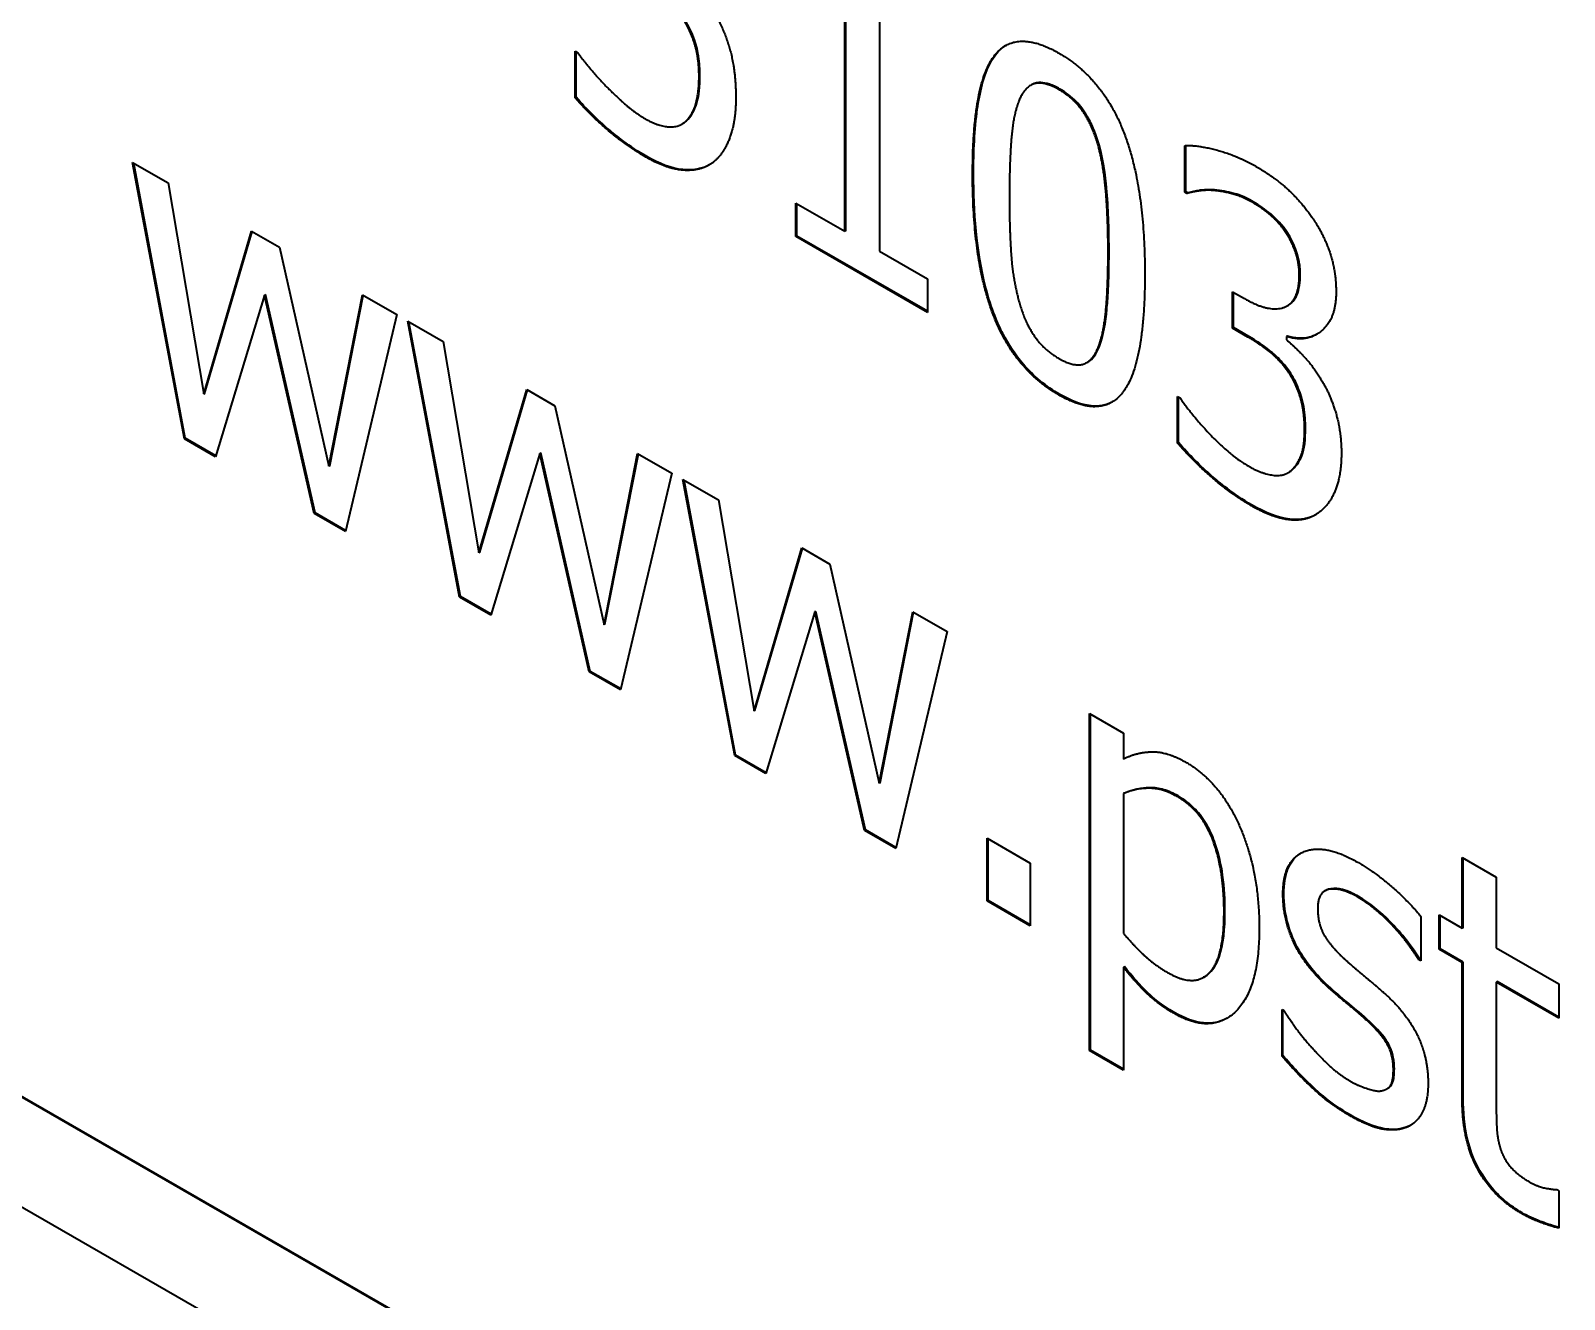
# Model space of a CAD drawing. Header units: millimetres. Extents: x 0 to 4205, y 0 to 2970.
# Drawn here: x 3764.17 to 3769.9, y 2227.64 to 2232.38 of the extents above; entities that cross this region are included whole.
import ezdxf

# ---------------------------------------------------------------- set-up
doc = ezdxf.new("R2010")
doc.units = ezdxf.units.MM
doc.header["$LTSCALE"] = 5
doc.layers.add('가시적인 것(ISO)', color=3, linetype='Continuous', lineweight=40)
doc.layers.add('가시적인 좁은 것(ISO)', color=3, linetype='Continuous', lineweight=35)

msp = doc.modelspace()

# ---------------------------------------------------------------- linework, layer by layer
at = {"layer": '가시적인 것(ISO)'}
for p, q in [((3803.0912, 2205.9601), (3754.2415, 2234.0908)), ((3754.245, 2234.0928), (3803.0918, 2205.9639)), ((3753.9176, 2233.8685), (3803.4151, 2205.3648)), ((3767.345, 2232.6568), (3767.345, 2231.5517)), ((3767.2152, 2231.6265), (3767.2152, 2232.4483)), ((3767.2187, 2231.6285), (3767.2187, 2232.4504)), ((3766.2078, 2232.1251), (3766.2078, 2232.299)), ((3766.2078, 2232.299), (3766.2173, 2232.2936)), ((3766.2114, 2232.1271), (3766.2114, 2232.297)), ((3766.2114, 2232.1271), (3766.2078, 2232.1251)), ((3767.9124, 2232.1735), (3767.9089, 2232.1715)), ((3766.6102, 2232.0292), (3766.6067, 2232.0272)), ((3766.6222, 2232.0376), (3766.6187, 2232.0356)), ((3768.4856, 2231.7724), (3768.4856, 2231.9463)), ((3768.4891, 2231.7745), (3768.4891, 2231.9466)), ((3764.7475, 2230.8516), (3764.5541, 2231.8832)), ((3764.5541, 2231.8832), (3764.6865, 2231.807)), ((3764.751, 2230.8537), (3764.5585, 2231.8807)), ((3764.6865, 2231.807), (3764.8197, 2231.0178)), ((3768.5966, 2231.7812), (3768.593, 2231.7791)), ((3767.0321, 2231.6067), (3767.0321, 2231.7319)), ((3767.0321, 2231.7319), (3767.2152, 2231.6265)), ((3767.0357, 2231.6087), (3767.0357, 2231.7299)), ((3768.4891, 2231.7745), (3768.4856, 2231.7724)), ((3768.4933, 2231.768), (3768.4856, 2231.7724)), ((3768.4969, 2231.77), (3768.4891, 2231.7745)), ((3768.4969, 2231.77), (3768.4933, 2231.768)), ((3764.8197, 2231.0178), (3764.9985, 2231.6273)), ((3764.8232, 2231.0198), (3765.001, 2231.6259)), ((3764.9985, 2231.6273), (3765.1033, 2231.567)), ((3767.0357, 2231.6087), (3767.0321, 2231.6067)), ((3767.5238, 2231.3236), (3767.0321, 2231.6067)), ((3767.5238, 2231.3276), (3767.0357, 2231.6087)), ((3767.2187, 2231.6285), (3767.2152, 2231.6265)), ((3768.8639, 2231.6282), (3768.8603, 2231.6262)), ((3765.1033, 2231.567), (3765.2873, 2230.7485)), ((3767.345, 2231.5517), (3767.5238, 2231.4488)), ((3767.5238, 2231.4488), (3767.5238, 2231.3236)), ((3765.0475, 2231.3884), (3764.8644, 2230.7843)), ((3765.051, 2231.3905), (3765.0475, 2231.3884)), ((3765.2323, 2230.5725), (3765.0475, 2231.3884)), ((3765.2358, 2230.5745), (3765.051, 2231.3905)), ((3765.2873, 2230.7485), (3765.4128, 2231.3888)), ((3765.2908, 2230.7505), (3765.4156, 2231.3871)), ((3765.4128, 2231.3888), (3765.5408, 2231.315)), ((3768.6635, 2231.2645), (3768.6635, 2231.4007)), ((3768.6635, 2231.4007), (3768.7082, 2231.3749)), ((3768.667, 2231.2665), (3768.667, 2231.3986)), ((3768.8716, 2231.35), (3768.868, 2231.3479)), ((3765.5408, 2231.315), (3765.3492, 2230.5052)), ((3765.7755, 2230.2596), (3765.5821, 2231.2913)), ((3765.5821, 2231.2913), (3765.7145, 2231.215)), ((3765.779, 2230.2617), (3765.5865, 2231.2887)), ((3768.667, 2231.2665), (3768.6635, 2231.2645)), ((3768.7211, 2231.2313), (3768.6635, 2231.2645)), ((3768.7246, 2231.2334), (3768.667, 2231.2665)), ((3765.7145, 2231.215), (3765.8477, 2230.4258)), ((3768.8682, 2231.2352), (3768.8646, 2231.2332)), ((3768.8646, 2231.2332), (3768.8646, 2231.2212)), ((3768.1659, 2231.1974), (3768.1624, 2231.1953)), ((3768.1226, 2231.1382), (3768.1191, 2231.1361)), ((3765.8477, 2230.4258), (3766.0265, 2231.0354)), ((3765.8512, 2230.4278), (3766.029, 2231.0339)), ((3766.0265, 2231.0354), (3766.1313, 2230.975)), ((3764.8232, 2231.0198), (3764.8197, 2231.0178)), ((3766.1313, 2230.975), (3766.3153, 2230.1565)), ((3768.4581, 2231.0091), (3768.4675, 2231.0037)), ((3768.4581, 2230.8352), (3768.4581, 2231.0091)), ((3768.4616, 2230.8373), (3768.4616, 2231.0071)), ((3764.751, 2230.8537), (3764.7475, 2230.8516)), ((3764.8644, 2230.7843), (3764.7475, 2230.8516)), ((3764.8654, 2230.7878), (3764.751, 2230.8537)), ((3768.4616, 2230.8373), (3768.4581, 2230.8352)), ((3765.2908, 2230.7505), (3765.2873, 2230.7485)), ((3766.0755, 2230.7965), (3765.8924, 2230.1923)), ((3766.079, 2230.7985), (3766.0755, 2230.7965)), ((3766.2603, 2229.9805), (3766.0755, 2230.7965)), ((3766.2638, 2229.9825), (3766.079, 2230.7985)), ((3766.3153, 2230.1565), (3766.4408, 2230.7968)), ((3766.3188, 2230.1585), (3766.4436, 2230.7952)), ((3766.4408, 2230.7968), (3766.5688, 2230.723)), ((3766.5688, 2230.723), (3766.3772, 2229.9132)), ((3766.8035, 2229.6677), (3766.6101, 2230.6993)), ((3766.6101, 2230.6993), (3766.7425, 2230.623)), ((3766.807, 2229.6697), (3766.6145, 2230.6967)), ((3768.8744, 2230.7266), (3768.8708, 2230.7245)), ((3768.8811, 2230.7309), (3768.8775, 2230.7288)), ((3765.2358, 2230.5745), (3765.2323, 2230.5725)), ((3765.35, 2230.5087), (3765.2358, 2230.5745)), ((3766.7425, 2230.623), (3766.8757, 2229.8338)), ((3765.3492, 2230.5052), (3765.2323, 2230.5725)), ((3765.8512, 2230.4278), (3765.8477, 2230.4258)), ((3766.8757, 2229.8338), (3767.0545, 2230.4434)), ((3766.8792, 2229.8358), (3767.057, 2230.4419)), ((3767.0545, 2230.4434), (3767.1593, 2230.383)), ((3767.1593, 2230.383), (3767.3433, 2229.5645)), ((3765.779, 2230.2617), (3765.7755, 2230.2596)), ((3765.8924, 2230.1923), (3765.7755, 2230.2596)), ((3765.8934, 2230.1958), (3765.779, 2230.2617)), ((3767.1035, 2230.2045), (3766.9204, 2229.6003)), ((3767.107, 2230.2065), (3767.1035, 2230.2045)), ((3767.2883, 2229.3885), (3767.1035, 2230.2045)), ((3767.2918, 2229.3905), (3767.107, 2230.2065)), ((3767.3433, 2229.5645), (3767.4688, 2230.2048)), ((3767.3468, 2229.5666), (3767.4716, 2230.2032)), ((3767.4688, 2230.2048), (3767.5968, 2230.131)), ((3766.3188, 2230.1585), (3766.3153, 2230.1565)), ((3767.5968, 2230.131), (3767.4052, 2229.3212)), ((3766.2638, 2229.9825), (3766.2603, 2229.9805)), ((3766.3772, 2229.9132), (3766.2603, 2229.9805)), ((3766.378, 2229.9168), (3766.2638, 2229.9825)), ((3766.8792, 2229.8358), (3766.8757, 2229.8338)), ((3768.1289, 2229.8247), (3768.2561, 2229.7514)), ((3768.1289, 2228.5655), (3768.1289, 2229.8247)), ((3768.1324, 2228.5676), (3768.1324, 2229.8226)), ((3768.2561, 2229.7514), (3768.2561, 2229.655)), ((3766.807, 2229.6697), (3766.8035, 2229.6677)), ((3766.9204, 2229.6003), (3766.8035, 2229.6677)), ((3766.9214, 2229.6038), (3766.807, 2229.6697)), ((3767.3468, 2229.5666), (3767.3433, 2229.5645)), ((3768.2596, 2229.5278), (3768.2561, 2229.5258)), ((3768.2561, 2229.5258), (3768.2561, 2229.0031)), ((3767.2918, 2229.3905), (3767.2883, 2229.3885)), ((3767.4052, 2229.3212), (3767.2883, 2229.3885)), ((3767.406, 2229.3248), (3767.2918, 2229.3905)), ((3767.7464, 2229.1247), (3767.7464, 2229.3592)), ((3767.7464, 2229.3592), (3767.908, 2229.2662)), ((3767.7499, 2229.1267), (3767.7499, 2229.3572)), ((3767.908, 2229.2662), (3767.908, 2229.0316)), ((3769.5213, 2229.0228), (3769.5213, 2229.2871)), ((3769.5213, 2229.2871), (3769.6485, 2229.2139)), ((3769.5249, 2229.0248), (3769.5249, 2229.2851)), ((3769.6485, 2229.2139), (3769.6485, 2228.9495)), ((3769.0118, 2229.1643), (3769.0083, 2229.1622)), ((3767.7499, 2229.1267), (3767.7464, 2229.1247)), ((3767.908, 2229.0316), (3767.7464, 2229.1247)), ((3767.908, 2229.0357), (3767.7499, 2229.1267)), ((3769.3666, 2229.0672), (3769.3666, 2228.9012)), ((3769.4354, 2228.9441), (3769.4354, 2229.0723)), ((3769.4354, 2229.0723), (3769.5213, 2229.0228)), ((3769.4389, 2228.9461), (3769.4389, 2229.0703)), ((3769.5249, 2229.0248), (3769.5213, 2229.0228)), ((3769.4389, 2228.9461), (3769.4354, 2228.9441)), ((3769.5213, 2228.8946), (3769.4354, 2228.9441)), ((3769.5249, 2228.8966), (3769.4389, 2228.9461)), ((3769.6485, 2228.9495), (3769.8823, 2228.8149)), ((3768.2596, 2228.8799), (3768.2561, 2228.8779)), ((3768.2561, 2228.8779), (3768.2561, 2228.4923)), ((3769.3633, 2228.9072), (3769.3597, 2228.9052)), ((3769.3666, 2228.9012), (3769.3597, 2228.9052)), ((3769.3666, 2228.9053), (3769.3633, 2228.9072)), ((3769.5249, 2228.8966), (3769.5213, 2228.8946)), ((3769.5213, 2228.3848), (3769.5213, 2228.8946)), ((3769.5249, 2228.3868), (3769.5249, 2228.8966)), ((3768.5589, 2228.8415), (3768.5554, 2228.8394)), ((3769.6521, 2228.8234), (3769.6485, 2228.8214)), ((3769.6485, 2228.8214), (3769.6485, 2228.3831)), ((3769.8823, 2228.6867), (3769.6485, 2228.8214)), ((3769.8823, 2228.6908), (3769.6521, 2228.8234)), ((3769.8823, 2228.8149), (3769.8823, 2228.6867)), ((3768.8483, 2228.5458), (3768.8483, 2228.7197)), ((3768.8483, 2228.7197), (3768.8552, 2228.7157)), ((3768.8518, 2228.5478), (3768.8518, 2228.7177)), ((3769.1561, 2228.6916), (3769.1526, 2228.6896)), ((3768.1324, 2228.5676), (3768.1289, 2228.5655)), ((3768.2561, 2228.4964), (3768.1324, 2228.5676)), ((3768.2561, 2228.4923), (3768.1289, 2228.5655)), ((3768.8518, 2228.5478), (3768.8483, 2228.5458)), ((3769.2432, 2228.4247), (3769.2396, 2228.4227)), ((3769.322, 2228.283), (3769.3185, 2228.281)), ((3769.8746, 2228.0462), (3769.8823, 2228.0418)), ((3769.8823, 2228.0418), (3769.8823, 2227.9026))]:
    msp.add_line(p, q, dxfattribs=at)
for points, degree in [([(3766.7038, 2232.4815), (3766.7545, 2232.4066), (3766.8078, 2232.2368), (3766.8078, 2232.1254)], 2), ([(3766.6703, 2232.2056), (3766.6703, 2232.2712), (3766.641, 2232.3715), (3766.6135, 2232.4152)], 2), ([(3766.2173, 2232.2936), (3766.2328, 2232.2707), (3766.2912, 2232.2013), (3766.3264, 2232.1651)], 2), ([(3767.6922, 2231.8387), (3767.6922, 2232.1707), (3767.8495, 2232.3871), (3768.0146, 2232.2921)], 2), ([(3768.0146, 2232.2921), (3768.1805, 2232.1966), (3768.336, 2231.789), (3768.336, 2231.469)], 2), ([(3766.6187, 2232.0356), (3766.6436, 2232.058), (3766.6703, 2232.14), (3766.6703, 2232.2056)], 2), ([(3768.0146, 2232.156), (3767.9578, 2232.1886), (3767.8856, 2232.1656), (3767.865, 2232.1129)], 2), ([(3766.4717, 2231.9036), (3766.3995, 2231.9452), (3766.2594, 2232.0646), (3766.2078, 2232.1251)], 2), ([(3766.3264, 2232.1651), (3766.366, 2232.1255), (3766.4322, 2232.0685), (3766.4734, 2232.0447)], 2), ([(3766.8078, 2232.1254), (3766.8078, 2232.037), (3766.7614, 2231.9127), (3766.7193, 2231.8813)], 2), ([(3768.1624, 2231.9436), (3768.1418, 2232.0181), (3768.0713, 2232.1233), (3768.0146, 2232.156)], 2), ([(3767.865, 2232.1129), (3767.8444, 2232.0622), (3767.8298, 2231.8798), (3767.8298, 2231.7595)], 2), ([(3766.4734, 2232.0447), (3766.5138, 2232.0214), (3766.5912, 2232.0127), (3766.6187, 2232.0356)], 2), ([(3766.6102, 2232.0292), (3766.6144, 2232.0316), (3766.6184, 2232.0344), (3766.6222, 2232.0376)], 3), ([(3766.7193, 2231.8813), (3766.6763, 2231.8504), (3766.5499, 2231.8585), (3766.4717, 2231.9036)], 2), ([(3768.1985, 2231.5482), (3768.1985, 2231.6744), (3768.1822, 2231.8696), (3768.1624, 2231.9436)], 2), ([(3768.4856, 2231.9463), (3768.5294, 2231.9499), (3768.6807, 2231.9095), (3768.7486, 2231.8704)], 2), ([(3768.0146, 2231.0151), (3767.8478, 2231.1111), (3767.6922, 2231.5158), (3767.6922, 2231.8387)], 2), ([(3768.7486, 2231.8704), (3768.8174, 2231.8308), (3768.9188, 2231.7386), (3768.96, 2231.6791)], 2), ([(3768.593, 2231.7791), (3768.5604, 2231.781), (3768.5122, 2231.773), (3768.4933, 2231.768)], 2), ([(3768.7374, 2231.7347), (3768.7005, 2231.756), (3768.6283, 2231.7757), (3768.593, 2231.7791)], 2), ([(3767.8298, 2231.7595), (3767.8298, 2231.6303), (3767.8427, 2231.45), (3767.8641, 2231.3701)], 2), ([(3768.8603, 2231.6262), (3768.8346, 2231.6619), (3768.7727, 2231.7144), (3768.7374, 2231.7347)], 2), ([(3768.96, 2231.6791), (3769.0047, 2231.6146), (3769.0503, 2231.4761), (3769.0503, 2231.4005)], 2), ([(3768.9128, 2231.4628), (3768.9128, 2231.5095), (3768.8827, 2231.5934), (3768.8603, 2231.6262)], 2), ([(3768.1624, 2231.1953), (3768.1822, 2231.2446), (3768.1985, 2231.422), (3768.1985, 2231.5482)], 2), ([(3768.336, 2231.469), (3768.336, 2231.1391), (3768.1787, 2230.9206), (3768.0146, 2231.0151)], 2), ([(3768.7082, 2231.3749), (3768.7993, 2231.3224), (3768.9128, 2231.3625), (3768.9128, 2231.4628)], 2), ([(3769.0503, 2231.4005), (3769.0503, 2231.2992), (3768.9411, 2231.209), (3768.8646, 2231.2332)], 2), ([(3767.8641, 2231.3701), (3767.8839, 2231.2951), (3767.9561, 2231.1849), (3768.0146, 2231.1513)], 2), ([(3768.8724, 2231.1005), (3768.844, 2231.1417), (3768.7667, 2231.2051), (3768.7211, 2231.2313)], 2), ([(3768.8646, 2231.2212), (3768.8964, 2231.195), (3768.9686, 2231.1176), (3768.9996, 2231.064)], 2), ([(3768.0146, 2231.1513), (3768.0704, 2231.1191), (3768.1426, 2231.1421), (3768.1624, 2231.1953)], 2), ([(3768.9325, 2230.888), (3768.9325, 2230.9546), (3768.9007, 2231.0593), (3768.8724, 2231.1005)], 2), ([(3768.9996, 2231.064), (3769.0305, 2231.0114), (3769.0701, 2230.8773), (3769.0701, 2230.7968)], 2), ([(3768.4675, 2231.0037), (3768.5105, 2230.9412), (3768.6532, 2230.7895), (3768.7254, 2230.7479)], 2), ([(3768.8775, 2230.7288), (3768.9042, 2230.7503), (3768.9325, 2230.8214), (3768.9325, 2230.888)], 2), ([(3768.7331, 2230.6013), (3768.6575, 2230.6449), (3768.5088, 2230.7752), (3768.4581, 2230.8352)], 2), ([(3768.7254, 2230.7479), (3768.7667, 2230.7241), (3768.8492, 2230.7084), (3768.8775, 2230.7288)], 2), ([(3769.0701, 2230.7968), (3769.0701, 2230.7144), (3769.0237, 2230.601), (3768.9807, 2230.5721)], 2), ([(3768.8744, 2230.7266), (3768.8767, 2230.7279), (3768.8789, 2230.7293), (3768.8811, 2230.7309)], 3), ([(3768.9807, 2230.5721), (3768.9368, 2230.5416), (3768.8122, 2230.5558), (3768.7331, 2230.6013)], 2), ([(3768.2561, 2229.655), (3768.3034, 2229.6805), (3768.4194, 2229.6832), (3768.4873, 2229.6441)], 2), ([(3768.4873, 2229.6441), (3768.618, 2229.5689), (3768.7632, 2229.2348), (3768.7632, 2229.0241)], 2), ([(3768.4564, 2229.5148), (3768.4022, 2229.546), (3768.3016, 2229.5453), (3768.2561, 2229.5258)], 2), ([(3768.6317, 2229.0819), (3768.6317, 2229.2399), (3768.5492, 2229.4614), (3768.4564, 2229.5148)], 2), ([(3768.8517, 2229.15), (3768.8517, 2229.2742), (3769.0056, 2229.3416), (3769.1337, 2229.2679)], 2), ([(3769.1337, 2229.2679), (3769.1964, 2229.2318), (3769.3236, 2229.1207), (3769.3666, 2229.0672)], 2), ([(3769.0168, 2228.8055), (3768.93, 2228.8863), (3768.8517, 2229.0586), (3768.8517, 2229.15)], 2), ([(3769.1311, 2229.1392), (3769.0683, 2229.1753), (3768.9815, 2229.1607), (3768.9815, 2229.0961)], 2), ([(3768.9815, 2229.0961), (3768.9815, 2229.0375), (3769.0331, 2228.9512), (3769.0898, 2228.9006)], 2), ([(3769.3597, 2228.9052), (3769.3116, 2228.9806), (3769.1913, 2229.1046), (3769.1311, 2229.1392)], 2), ([(3768.4228, 2228.8564), (3768.5217, 2228.7995), (3768.6317, 2228.913), (3768.6317, 2229.0819)], 2), ([(3768.2561, 2229.0031), (3768.3059, 2228.9456), (3768.3773, 2228.8826), (3768.4228, 2228.8564)], 2), ([(3768.7632, 2229.0241), (3768.7632, 2228.7935), (3768.5827, 2228.6252), (3768.4443, 2228.7049)], 2), ([(3768.4443, 2228.7049), (3768.3885, 2228.737), (3768.3016, 2228.8188), (3768.2561, 2228.8779)], 2), ([(3769.0898, 2228.9006), (3769.1182, 2228.8753), (3769.1878, 2228.8173), (3769.2256, 2228.7846)], 2), ([(3769.1526, 2228.6896), (3769.1285, 2228.7114), (3769.0494, 2228.7758), (3769.0168, 2228.8055)], 2), ([(3769.2256, 2228.7846), (3769.3099, 2228.7103), (3769.3941, 2228.5435), (3769.3941, 2228.4412)], 2), ([(3768.8552, 2228.7157), (3768.8715, 2228.6904), (3768.9154, 2228.6274), (3768.9515, 2228.5858)], 2), ([(3769.2643, 2228.495), (3769.2643, 2228.5507), (3769.2153, 2228.6345), (3769.1526, 2228.6896)], 2), ([(3768.9515, 2228.5858), (3768.9841, 2228.5481), (3769.0615, 2228.4757), (3769.1036, 2228.4514)], 2), ([(3769.0993, 2228.3237), (3769.0237, 2228.3673), (3768.8913, 2228.4932), (3768.8483, 2228.5458)], 2), ([(3769.2196, 2228.4154), (3769.2437, 2228.4205), (3769.2643, 2228.4513), (3769.2643, 2228.495)], 2), ([(3769.1036, 2228.4514), (3769.1337, 2228.4341), (3769.2033, 2228.4119), (3769.2196, 2228.4154)], 2), ([(3769.3941, 2228.4412), (3769.3941, 2228.3815), (3769.3554, 2228.2985), (3769.3185, 2228.281)], 2), ([(3769.7414, 2227.958), (3769.6374, 2228.0179), (3769.5213, 2228.2288), (3769.5213, 2228.3848)], 2), ([(3769.6485, 2228.3831), (3769.6485, 2228.3135), (3769.6528, 2228.2345), (3769.6657, 2228.1943)], 2), ([(3769.3185, 2228.281), (3769.2781, 2228.2635), (3769.1758, 2228.2797), (3769.0993, 2228.3237)], 2), ([(3769.3282, 2228.2862), (3769.3262, 2228.2851), (3769.3241, 2228.284), (3769.322, 2228.283)], 3), ([(3769.6657, 2228.1943), (3769.6778, 2228.1586), (3769.7293, 2228.1), (3769.7732, 2228.0748)], 2), ([(3769.7732, 2228.0748), (3769.8041, 2228.057), (3769.8617, 2228.0467), (3769.8746, 2228.0462)], 2), ([(3769.8823, 2227.9026), (3769.8462, 2227.9115), (3769.7732, 2227.9397), (3769.7414, 2227.958)], 2)]:
    msp.add_open_spline(points, degree=degree, dxfattribs=at)
for points, knots in [([(3766.6738, 2232.2077), (3766.6738, 2232.2307), (3766.6724, 2232.2554), (3766.6659, 2232.2982), (3766.6614, 2232.3185), (3766.6441, 2232.3681), (3766.6322, 2232.3932), (3766.6171, 2232.4172)], [-0.05405512, -0.05405512, -0.05405512, -0.05405512, -0.03261297, -0.03261297, -0.01706878, -0.01706878, 0, 0, 0, 0]), ([(3767.6958, 2231.8408), (3767.6958, 2231.9227), (3767.6994, 2232.0071), (3767.7187, 2232.1445), (3767.7334, 2232.208), (3767.7707, 2232.2781), (3767.789, 2232.3044), (3767.8171, 2232.3212)], [-0.2537224, -0.2537224, -0.2537224, -0.2537224, -0.1682701, -0.1682701, -0.0972012, -0.0972012, -0.0630639, -0.0630639, -0.0630639, -0.0630639]), ([(3766.6222, 2232.0376), (3766.6438, 2232.057), (3766.6548, 2232.0836), (3766.6704, 2232.1317), (3766.6738, 2232.1696), (3766.6738, 2232.2077)], [-0.04388084, -0.04388084, -0.04388084, -0.04388084, -0.02795964, -0.02795964, 0, 0, 0, 0]), ([(3768.0181, 2232.158), (3768.0052, 2232.1654), (3767.9923, 2232.1716), (3767.9682, 2232.1798), (3767.9571, 2232.182), (3767.9379, 2232.1823), (3767.9255, 2232.181), (3767.9124, 2232.1735)], [-0.08378199, -0.08378199, -0.08378199, -0.08378199, -0.06139139, -0.06139139, -0.04110778, -0.04110778, -0.02417273, -0.02417273, -0.02417273, -0.02417273]), ([(3766.4752, 2231.9056), (3766.4088, 2231.9439), (3766.3586, 2231.9851), (3766.2915, 2232.0423), (3766.2493, 2232.0826), (3766.2114, 2232.1271)], [-0.05861252, -0.05861252, -0.05861252, -0.05861252, -0.03626951, -0.03626951, 0, 0, 0, 0]), ([(3768.1659, 2231.9457), (3768.1605, 2231.9652), (3768.1539, 2231.9851), (3768.1387, 2232.0222), (3768.1304, 2232.0394), (3768.1073, 2232.0786), (3768.0938, 2232.0958), (3768.0604, 2232.1303), (3768.0391, 2232.1459), (3768.0181, 2232.158)], [-0.04998703, -0.04998703, -0.04998703, -0.04998703, -0.03966355, -0.03966355, -0.03045864, -0.03045864, -0.01784843, -0.01784843, 0, 0, 0, 0]), ([(3766.7093, 2231.8748), (3766.6978, 2231.8684), (3766.6854, 2231.8636), (3766.6478, 2231.8548), (3766.6252, 2231.8556), (3766.5675, 2231.8611), (3766.5218, 2231.8788), (3766.4752, 2231.9056)], [-0.0604816, -0.0604816, -0.0604816, -0.0604816, -0.05307498, -0.05307498, -0.03947407, -0.03947407, 0, 0, 0, 0]), ([(3768.202, 2231.5502), (3768.202, 2231.6213), (3768.2001, 2231.6996), (3768.191, 2231.8081), (3768.1844, 2231.8767), (3768.1659, 2231.9457)], [-0.1453669, -0.1453669, -0.1453669, -0.1453669, -0.0456066, -0.0456066, 0, 0, 0, 0]), ([(3768.0181, 2231.0171), (3767.9935, 2231.0313), (3767.9689, 2231.048), (3767.9228, 2231.0862), (3767.9016, 2231.1069), (3767.852, 2231.1647), (3767.8267, 2231.2029), (3767.7878, 2231.2783), (3767.7628, 2231.3335), (3767.7066, 2231.5523), (3767.6958, 2231.7013), (3767.6958, 2231.8408)], [-0.3574821, -0.3574821, -0.3574821, -0.3574821, -0.2990686, -0.2990686, -0.2453836, -0.2453836, -0.1667227, -0.1667227, -0.1023246, -0.1023246, 0, 0, 0, 0]), ([(3768.5966, 2231.7812), (3768.5643, 2231.7831), (3768.5463, 2231.7801), (3768.5254, 2231.7766), (3768.5107, 2231.7737), (3768.4969, 2231.77)], [-0.02108501, -0.02108501, -0.02108501, -0.02108501, -0.01452286, -0.01452286, 0, 0, 0, 0]), ([(3768.741, 2231.7368), (3768.7054, 2231.7572), (3768.679, 2231.7649), (3768.6436, 2231.7745), (3768.6198, 2231.7789), (3768.5966, 2231.7812)], [-0.03103479, -0.03103479, -0.03103479, -0.03103479, -0.02134227, -0.02134227, 0, 0, 0, 0]), ([(3768.8639, 2231.6282), (3768.8395, 2231.662), (3768.8174, 2231.6815), (3768.7855, 2231.7086), (3768.7632, 2231.7239), (3768.741, 2231.7368)], [-0.02782653, -0.02782653, -0.02782653, -0.02782653, -0.01889632, -0.01889632, 0, 0, 0, 0]), ([(3768.9163, 2231.4649), (3768.9163, 2231.482), (3768.9148, 2231.5002), (3768.9089, 2231.5289), (3768.9048, 2231.5459), (3768.8867, 2231.59), (3768.8765, 2231.6098), (3768.8639, 2231.6282)], [-0.0586607, -0.0586607, -0.0586607, -0.0586607, -0.0290764, -0.0290764, -0.01347233, -0.01347233, 0, 0, 0, 0]), ([(3768.1659, 2231.1974), (3768.1814, 2231.2359), (3768.1895, 2231.2876), (3768.1968, 2231.3676), (3768.202, 2231.4328), (3768.202, 2231.5502)], [-0.213325, -0.213325, -0.213325, -0.213325, -0.0861501, -0.0861501, 0, 0, 0, 0]), ([(3768.8716, 2231.35), (3768.8719, 2231.3502), (3768.8723, 2231.3504), (3768.8862, 2231.3587), (3768.8964, 2231.3712), (3768.9128, 2231.4092), (3768.9163, 2231.4361), (3768.9163, 2231.4649)], [-0.03790118, -0.03790118, -0.03790118, -0.03790118, -0.03745865, -0.03745865, -0.02113177, -0.02113177, 0, 0, 0, 0]), ([(3768.8759, 2231.1025), (3768.8663, 2231.1165), (3768.856, 2231.1294), (3768.8289, 2231.1588), (3768.8149, 2231.1705), (3768.7813, 2231.198), (3768.7528, 2231.2172), (3768.7246, 2231.2334)], [-0.03274112, -0.03274112, -0.03274112, -0.03274112, -0.02914895, -0.02914895, -0.02391107, -0.02391107, 0, 0, 0, 0]), ([(3768.9787, 2231.2419), (3768.9698, 2231.2371), (3768.9601, 2231.2331), (3768.9249, 2231.2243), (3768.8978, 2231.2258), (3768.8682, 2231.2352)], [-0.03670934, -0.03670934, -0.03670934, -0.03670934, -0.02574419, -0.02574419, 0, 0, 0, 0]), ([(3768.1226, 2231.1382), (3768.1251, 2231.1396), (3768.1276, 2231.1412), (3768.1462, 2231.1555), (3768.1577, 2231.1751), (3768.1659, 2231.1974)], [-0.02420754, -0.02420754, -0.02420754, -0.02420754, -0.02098571, -0.02098571, 0, 0, 0, 0]), ([(3768.9361, 2230.89), (3768.9361, 2230.9156), (3768.9343, 2230.9434), (3768.9238, 2231.0008), (3768.9162, 2231.023), (3768.9002, 2231.0624), (3768.8893, 2231.0831), (3768.8759, 2231.1025)], [-0.03715444, -0.03715444, -0.03715444, -0.03715444, -0.02600354, -0.02600354, -0.01425393, -0.01425393, 0, 0, 0, 0]), ([(3768.2139, 2230.9886), (3768.1909, 2230.9759), (3768.1645, 2230.9711), (3768.0977, 2230.9782), (3768.058, 2230.9942), (3768.0181, 2231.0171)], [-0.06119557, -0.06119557, -0.06119557, -0.06119557, -0.03386925, -0.03386925, 0, 0, 0, 0]), ([(3768.8811, 2230.7309), (3768.8983, 2230.7448), (3768.9124, 2230.7642), (3768.9325, 2230.8143), (3768.9361, 2230.851), (3768.9361, 2230.89)], [-0.05419994, -0.05419994, -0.05419994, -0.05419994, -0.02860353, -0.02860353, 0, 0, 0, 0]), ([(3768.7367, 2230.6034), (3768.6651, 2230.6446), (3768.6111, 2230.6907), (3768.5446, 2230.7489), (3768.5002, 2230.7917), (3768.4616, 2230.8373)], [-0.05838601, -0.05838601, -0.05838601, -0.05838601, -0.03694874, -0.03694874, 0, 0, 0, 0]), ([(3768.9728, 2230.567), (3768.9614, 2230.5606), (3768.949, 2230.556), (3768.9157, 2230.5486), (3768.8958, 2230.5487), (3768.8332, 2230.5558), (3768.785, 2230.5755), (3768.7367, 2230.6034)], [-0.06784156, -0.06784156, -0.06784156, -0.06784156, -0.05716317, -0.05716317, -0.04099243, -0.04099243, 0, 0, 0, 0]), ([(3768.4599, 2229.5169), (3768.4419, 2229.5272), (3768.4242, 2229.535), (3768.3889, 2229.5454), (3768.3718, 2229.5478), (3768.3418, 2229.5476), (3768.3049, 2229.5472), (3768.2596, 2229.5278)], [-0.1715276, -0.1715276, -0.1715276, -0.1715276, -0.1117562, -0.1117562, -0.0508267, -0.0508267, 0, 0, 0, 0]), ([(3768.6352, 2229.084), (3768.6352, 2229.1277), (3768.6329, 2229.1746), (3768.6209, 2229.2591), (3768.6124, 2229.299), (3768.5912, 2229.3615), (3768.5814, 2229.3852), (3768.5551, 2229.4304), (3768.5407, 2229.4495), (3768.504, 2229.4878), (3768.4819, 2229.5042), (3768.4599, 2229.5169)], [-0.1123021, -0.1123021, -0.1123021, -0.1123021, -0.0777525, -0.0777525, -0.0500389, -0.0500389, -0.0335925, -0.0335925, -0.0187046, -0.0187046, 0, 0, 0, 0]), ([(3768.8553, 2229.152), (3768.8553, 2229.1714), (3768.8567, 2229.1898), (3768.8628, 2229.2232), (3768.8672, 2229.238), (3768.8842, 2229.2745), (3768.8995, 2229.2915), (3768.9188, 2229.3031)], [-0.17395427, -0.17395427, -0.17395427, -0.17395427, -0.14718709, -0.14718709, -0.1219137, -0.1219137, -0.07766288, -0.07766288, -0.07766288, -0.07766288]), ([(3769.0203, 2228.8076), (3768.9991, 2228.8273), (3768.9781, 2228.8491), (3768.9418, 2228.8935), (3768.926, 2228.9158), (3768.8927, 2228.9738), (3768.8804, 2229.006), (3768.8601, 2229.0753), (3768.8553, 2229.1149), (3768.8553, 2229.152)], [-0.07300655, -0.07300655, -0.07300655, -0.07300655, -0.0583934, -0.0583934, -0.04559979, -0.04559979, -0.02726481, -0.02726481, 0, 0, 0, 0]), ([(3769.1346, 2229.1412), (3769.1179, 2229.1508), (3769.1012, 2229.1588), (3769.07, 2229.1689), (3769.0557, 2229.1715), (3769.0247, 2229.171), (3769.0153, 2229.1663), (3769.0118, 2229.1643)], [-0.03200283, -0.03200283, -0.03200283, -0.03200283, -0.028789771, -0.028789771, -0.025858734, -0.025858734, -0.022096769, -0.022096769, -0.022096769, -0.022096769]), ([(3769.3633, 2228.9072), (3769.3245, 2228.9679), (3769.2858, 2229.013), (3769.2156, 2229.085), (3769.1758, 2229.1175), (3769.1346, 2229.1412)], [-0.06393371, -0.06393371, -0.06393371, -0.06393371, -0.03491759, -0.03491759, 0, 0, 0, 0]), ([(3768.5589, 2228.8415), (3768.5621, 2228.8433), (3768.5651, 2228.8453), (3768.591, 2228.8647), (3768.6044, 2228.8905), (3768.63, 2228.962), (3768.6352, 2229.0237), (3768.6352, 2229.084)], [-0.06959296, -0.06959296, -0.06959296, -0.06959296, -0.06668763, -0.06668763, -0.04422001, -0.04422001, 0, 0, 0, 0]), ([(3768.4479, 2228.7069), (3768.3963, 2228.7366), (3768.3643, 2228.7652), (3768.3173, 2228.8094), (3768.2875, 2228.8439), (3768.2596, 2228.8799)], [-0.04174994, -0.04174994, -0.04174994, -0.04174994, -0.02781373, -0.02781373, 0, 0, 0, 0]), ([(3769.1561, 2228.6916), (3769.1311, 2228.7143), (3769.1001, 2228.7394), (3769.0685, 2228.7652), (3769.0439, 2228.7861), (3769.0203, 2228.8076)], [-0.02746583, -0.02746583, -0.02746583, -0.02746583, -0.02084657, -0.02084657, 0, 0, 0, 0]), ([(3768.643, 2228.6867), (3768.6422, 2228.6862), (3768.6413, 2228.6858), (3768.6154, 2228.672), (3768.5871, 2228.6659), (3768.5209, 2228.6722), (3768.4849, 2228.6856), (3768.4479, 2228.7069)], [-0.06186587, -0.06186587, -0.06186587, -0.06186587, -0.06087064, -0.06087064, -0.03143348, -0.03143348, 0, 0, 0, 0]), ([(3769.2679, 2228.4971), (3769.2679, 2228.5104), (3769.2668, 2228.5248), (3769.2615, 2228.5519), (3769.2577, 2228.5648), (3769.2473, 2228.5884), (3769.2406, 2228.6005), (3769.2105, 2228.6407), (3769.1846, 2228.6667), (3769.1561, 2228.6916)], [-0.07804102, -0.07804102, -0.07804102, -0.07804102, -0.05755575, -0.05755575, -0.0399582, -0.0399582, -0.02494148, -0.02494148, 0, 0, 0, 0]), ([(3769.1028, 2228.3258), (3769.0291, 2228.3682), (3768.9801, 2228.4142), (3768.9248, 2228.4667), (3768.8852, 2228.507), (3768.8518, 2228.5478)], [-0.04947373, -0.04947373, -0.04947373, -0.04947373, -0.03241669, -0.03241669, 0, 0, 0, 0]), ([(3769.2432, 2228.4247), (3769.245, 2228.4258), (3769.2467, 2228.4269), (3769.2567, 2228.4346), (3769.26, 2228.4418), (3769.2662, 2228.4585), (3769.2679, 2228.4766), (3769.2679, 2228.4971)], [-0.02138625, -0.02138625, -0.02138625, -0.02138625, -0.02034038, -0.02034038, -0.01500889, -0.01500889, 0, 0, 0, 0]), ([(3769.7449, 2227.96), (3769.7234, 2227.9724), (3769.7019, 2227.9871), (3769.6621, 2228.0207), (3769.644, 2228.0388), (3769.6038, 2228.0881), (3769.5887, 2228.1143), (3769.5627, 2228.1635), (3769.5508, 2228.197), (3769.5291, 2228.2839), (3769.5249, 2228.3383), (3769.5249, 2228.3868)], [-0.08646424, -0.08646424, -0.08646424, -0.08646424, -0.07725742, -0.07725742, -0.06895016, -0.06895016, -0.05748266, -0.05748266, -0.03563258, -0.03563258, 0, 0, 0, 0]), ([(3769.322, 2228.283), (3769.2843, 2228.2667), (3769.2486, 2228.2708), (3769.1925, 2228.2796), (3769.1478, 2228.2998), (3769.1028, 2228.3258)], [-0.05651006, -0.05651006, -0.05651006, -0.05651006, -0.03820024, -0.03820024, 0, 0, 0, 0]), ([(3769.8823, 2227.9055), (3769.8519, 2227.9132), (3769.8279, 2227.922), (3769.7908, 2227.9363), (3769.7677, 2227.9469), (3769.7449, 2227.96)], [-0.031941, -0.031941, -0.031941, -0.031941, -0.01932845, -0.01932845, 0, 0, 0, 0])]:
    msp.add_open_spline(points, degree=3, knots=knots, dxfattribs=at)
at = {"layer": '가시적인 좁은 것(ISO)'}
for p, q in [((3766.6738, 2232.2077), (3766.6703, 2232.2056)), ((3768.0181, 2232.158), (3768.0146, 2232.156)), ((3766.4752, 2231.9056), (3766.4717, 2231.9036)), ((3768.1659, 2231.9457), (3768.1624, 2231.9436)), ((3767.6958, 2231.8408), (3767.6922, 2231.8387)), ((3768.741, 2231.7368), (3768.7374, 2231.7347)), ((3768.202, 2231.5502), (3768.1985, 2231.5482)), ((3768.9163, 2231.4649), (3768.9128, 2231.4628)), ((3768.7246, 2231.2334), (3768.7211, 2231.2313)), ((3768.8759, 2231.1025), (3768.8724, 2231.1005)), ((3768.0181, 2231.0171), (3768.0146, 2231.0151)), ((3768.9361, 2230.89), (3768.9325, 2230.888)), ((3768.7367, 2230.6034), (3768.7331, 2230.6013)), ((3768.4599, 2229.5169), (3768.4564, 2229.5148)), ((3768.8553, 2229.152), (3768.8517, 2229.15)), ((3769.1346, 2229.1412), (3769.1311, 2229.1392)), ((3768.6352, 2229.084), (3768.6317, 2229.0819)), ((3769.0203, 2228.8076), (3769.0168, 2228.8055)), ((3768.4479, 2228.7069), (3768.4443, 2228.7049)), ((3769.2679, 2228.4971), (3769.2643, 2228.495)), ((3769.5249, 2228.3868), (3769.5213, 2228.3848)), ((3769.1028, 2228.3258), (3769.0993, 2228.3237)), ((3769.7449, 2227.96), (3769.7414, 2227.958))]:
    msp.add_line(p, q, dxfattribs=at)

doc.saveas('drawing.dxf')
